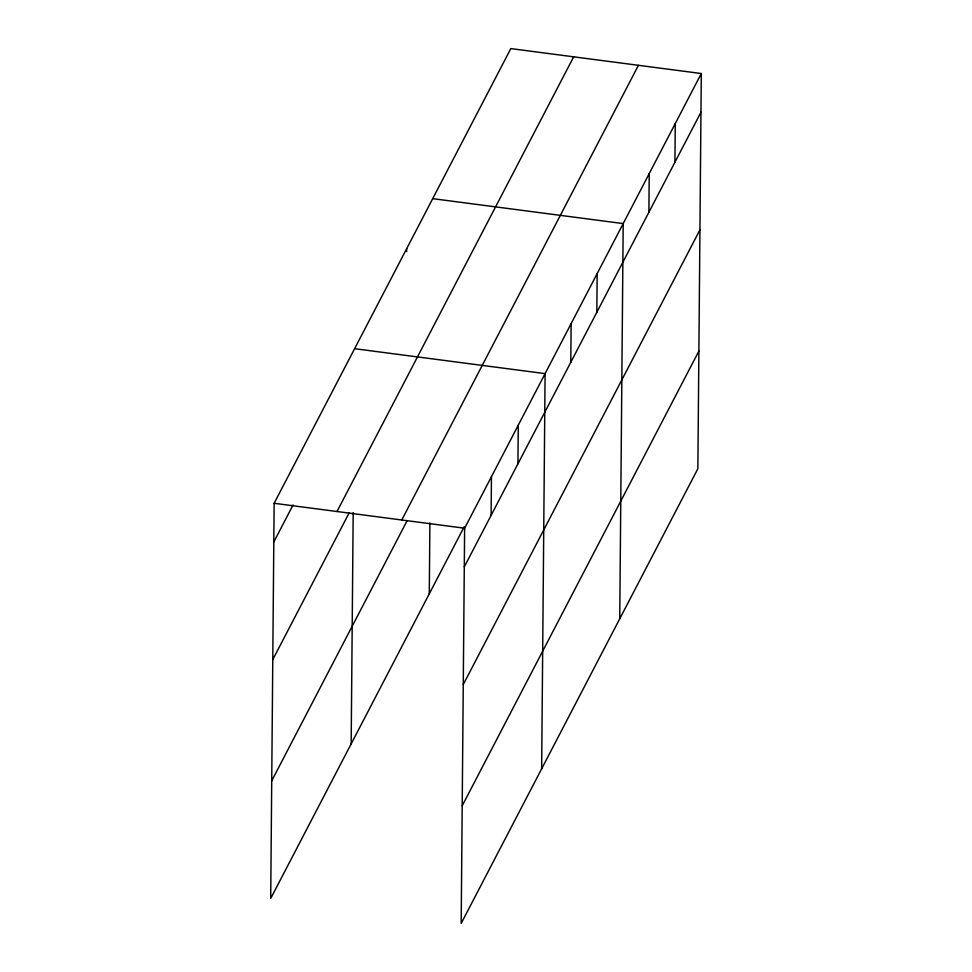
<?xml version="1.0" encoding="UTF-8"?>
<svg xmlns="http://www.w3.org/2000/svg" width="972" height="972" viewBox="0 0 972 972"><rect width="100%" height="100%" fill="white"/><g stroke="black" fill="none" stroke-linecap="round" stroke-linejoin="round"><path stroke-width="1.46" d="M701.298 73.532L464.628 528.221L461.178 923.4L697.86 468.711L701.298 73.532L510.822 48.6L274.14 503.289L270.702 898.468L464.215 526.702M351.171 743.872L353.188 512.596M406.661 251.639L406.685 248.662M429.272 593.831L429.891 522.936M491.115 515.367L491.455 476.693M517.942 463.838L518.27 425.153M541.647 768.803L545.098 373.625L354.61 348.693M570.795 362.289L571.135 323.615M596.832 312.267L597.16 273.594M619.747 618.763L623.198 223.584L432.722 198.653M648.895 212.236L649.235 173.563M674.933 162.227L675.273 123.541M273.812 541.963L293.07 504.966M337.005 511.515L573.674 56.826M272.78 659.611L349.13 512.949M401.764 519.996L638.446 65.306M271.723 780.82L407.001 520.931M464.288 566.895L700.97 112.205M463.267 684.543L699.937 229.854M462.21 805.752L698.88 351.062M274.14 503.289L464.628 528.221"/></g></svg>
